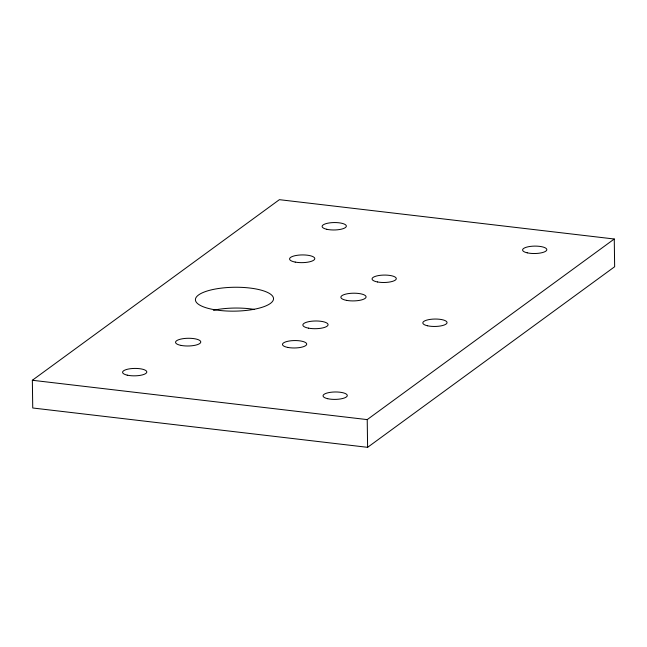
<?xml version="1.0" encoding="UTF-8"?>
<svg xmlns="http://www.w3.org/2000/svg" width="647" height="647" viewBox="0 0 647 647"><rect width="100%" height="100%" fill="white"/><g stroke="black" fill="none" stroke-linecap="round" stroke-linejoin="round"><path stroke-width="0.97" d="M32.35 380.266L279.391 199.672L614.262 239.01L614.65 266.734L367.609 447.328L32.738 407.99L32.35 380.266L367.221 419.604L614.262 239.01M367.221 419.604L367.609 447.328M213.356 310.269A39.063 11.945 -0.8 0 1 254.603 309.46M346.509 300.362A12.616 3.858 -0.8 0 0 366.065 297.135A12.616 3.858 -0.8 0 0 347.843 293.681A12.616 3.858 -0.8 0 0 346.509 300.362M295.218 262.092A12.616 3.858 -0.8 0 0 314.774 258.857A12.616 3.858 -0.8 0 0 296.552 255.403A12.616 3.858 -0.8 0 0 295.218 262.092M181.2 345.441A12.616 3.858 -0.8 0 0 200.756 342.214A12.616 3.858 -0.8 0 0 182.527 338.753A12.616 3.858 -0.8 0 0 181.2 345.441M214.594 309.735A39.063 11.945 -0.8 0 0 273.519 298.825A39.063 11.945 -0.8 0 0 215.249 289.047A39.063 11.945 -0.8 0 0 214.594 309.735M308.506 328.15A12.616 3.858 -0.8 0 0 328.061 324.915A12.616 3.858 -0.8 0 0 309.832 321.462A12.616 3.858 -0.8 0 0 308.506 328.15M377.476 281.963A12.131 3.712 -0.8 0 0 396.279 278.857A12.131 3.712 -0.8 0 0 378.754 275.533A12.131 3.712 -0.8 0 0 377.476 281.963M287.899 347.447A12.131 3.712 -0.8 0 0 306.694 344.341A12.131 3.712 -0.8 0 0 289.177 341.018A12.131 3.712 -0.8 0 0 287.899 347.447M127.208 375.147A12.131 3.712 -0.8 0 0 146.699 372.502A12.131 3.712 -0.8 0 0 130.152 368.75A12.131 3.712 -0.8 0 0 127.208 375.147M327.681 398.698A12.131 3.712 -0.8 0 0 347.172 396.053A12.131 3.712 -0.8 0 0 330.625 392.3A12.131 3.712 -0.8 0 0 327.681 398.698M427.449 325.764A12.131 3.712 -0.8 0 0 446.94 323.12A12.131 3.712 -0.8 0 0 430.392 319.367A12.131 3.712 -0.8 0 0 427.449 325.764M527.216 252.831A12.131 3.712 -0.8 0 0 546.707 250.187A12.131 3.712 -0.8 0 0 530.16 246.434A12.131 3.712 -0.8 0 0 527.216 252.831M326.743 229.281A12.131 3.712 -0.8 0 0 346.234 226.636A12.131 3.712 -0.8 0 0 329.687 222.883A12.131 3.712 -0.8 0 0 326.743 229.281"/></g></svg>
